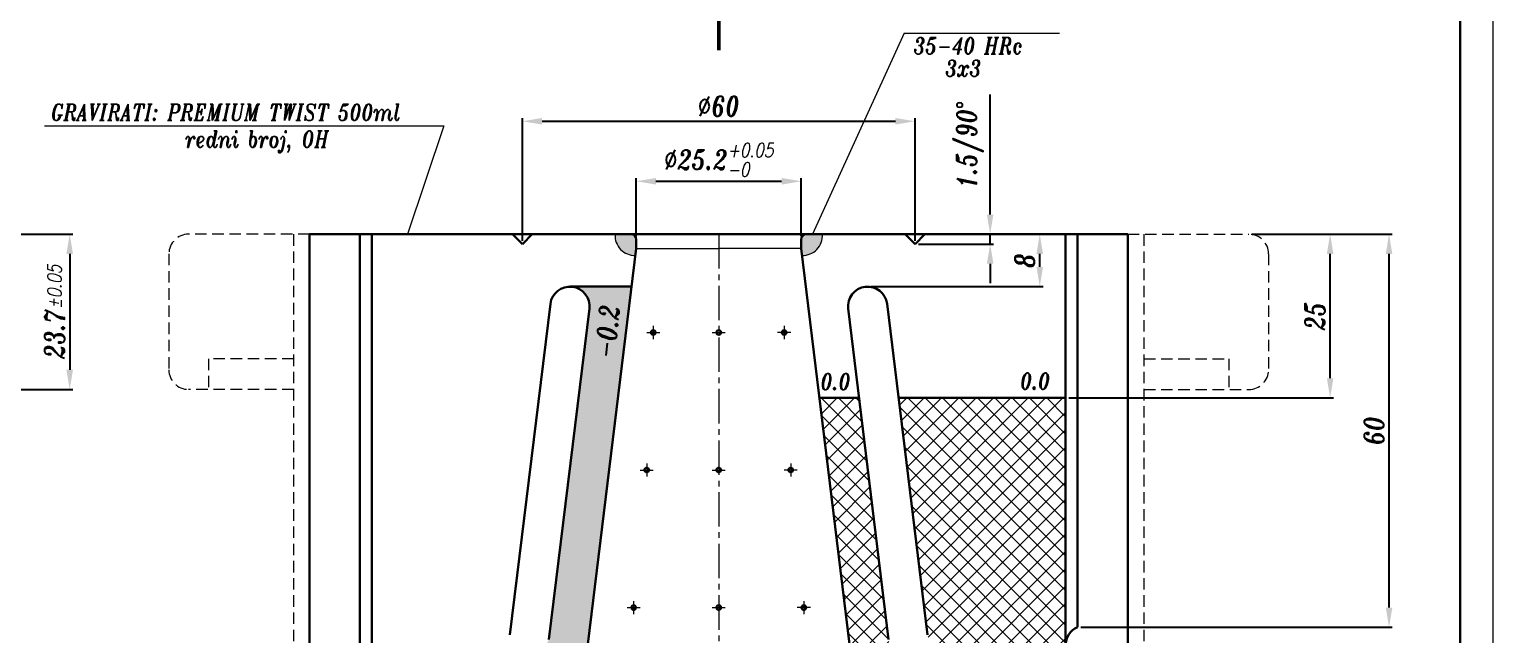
# Model space of a CAD drawing. Extents: x -180 to 858, y -94 to 522.
# Drawn here: x 207.9 to 431.5, y 218.3 to 310.8 of the extents above; entities that cross this region are included whole.
import ezdxf

# ---------------------------------------------------------------- set-up
doc = ezdxf.new("R2010")
doc.units = 0
doc.header["$LTSCALE"] = 7
doc.header["$MEASUREMENT"] = 0
doc.linetypes.add('CENTER2', pattern=[1.125, 0.75, -0.125, 0.125, -0.125])
doc.linetypes.add('HIDDEN', pattern=[0.375, 0.25, -0.125])
doc.layers.get('0').update_dxf_attribs({"linetype": 'CONTINUOUS', "lineweight": 15})
for name, color, linetype, lineweight in [('1', 1, 'CENTER2', 15), ('2', 2, 'HIDDEN', 15), ('3', 3, 'CONTINUOUS', 30), ('4', 5, 'CONTINUOUS', 50), ('8', 250, 'CONTINUOUS', 15)]:
    doc.layers.add(name, color=color, linetype=linetype, lineweight=lineweight)
doc.styles.add('ITALICT', font='ITALICT.shx', dxfattribs={"width": 0.8, "height": 3})
doc.dimstyles.get("Standard").update_dxf_attribs({"dimtxt": 3, "dimasz": 3, "dimexe": 0.5, "dimexo": 0.5, "dimgap": 0.8, "dimtad": 1, "dimdsep": 46, "dimtxsty": 'ITALICT', "dimcen": 0.09, "dimazin": 2, "dimtfac": 1, "dimtmove": 0, "dimatfit": 3, "dimfxl": 1, "dimtolj": 1, "dimtzin": 0, "dimarcsym": 0})

# ---------------------------------------------------------------- blocks, each defined once
blk = doc.blocks.new('*D12')
at = {"color": 0, "lineweight": -2, "transparency": 16777216}
for p, q in [((300.66, 279.17), (300.66, 288.05)), ((303.66, 287.55), (322.86, 287.55)), ((325.86, 279.17), (325.86, 288.05))]:
    blk.add_line(p, q, dxfattribs=at)
at = {"color": 0, "transparency": 16777216}
for points in [[(303.66, 288.05), (303.66, 287.05), (300.66, 287.55)], [(322.86, 288.05), (322.86, 287.05), (325.86, 287.55)]]:
    blk.add_solid(points, dxfattribs=at)
at = {"color": 0, "transparency": 16777216, "insert": (313.26, 290.83), "char_height": 3, "attachment_point": 5, "style": 'ITALICT'}
blk.add_mtext('\\A1;%%c25.2{}{\\H0.71x;\\C3;\\S+0.05^ -0;}', dxfattribs=at)
blk = doc.blocks.new('*D22')
at = {"color": 0, "lineweight": -2, "transparency": 16777216}
for p, q in [((161.23, 279.47), (214.6, 279.47)), ((214.1, 276.47), (214.1, 258.77)), ((161.23, 255.77), (214.6, 255.77))]:
    blk.add_line(p, q, dxfattribs=at)
at = {"color": 0, "transparency": 16777216}
for points in [[(213.6, 276.47), (214.6, 276.47), (214.1, 279.47)], [(213.6, 258.77), (214.6, 258.77), (214.1, 255.77)]]:
    blk.add_solid(points, dxfattribs=at)
at = {"color": 0, "transparency": 16777216, "insert": (211.8, 267.62), "char_height": 3, "attachment_point": 5, "rotation": 90, "style": 'ITALICT'}
blk.add_mtext('\\A1;23.7{}{\\H0.71x;\\C3;%%p0.05}', dxfattribs=at)
blk = doc.blocks.new('*D35')
at = {"color": 0, "lineweight": -2, "transparency": 16777216}
for p, q in [((283.26, 278.47), (283.26, 297.21)), ((286.26, 296.71), (340.26, 296.71)), ((343.26, 278.47), (343.26, 297.21))]:
    blk.add_line(p, q, dxfattribs=at)
at = {"color": 0, "transparency": 16777216}
for points in [[(286.26, 297.21), (286.26, 296.21), (283.26, 296.71)], [(340.26, 297.21), (340.26, 296.21), (343.26, 296.71)]]:
    blk.add_solid(points, dxfattribs=at)
at = {"color": 0, "transparency": 16777216, "insert": (313.26, 299.01), "char_height": 3, "attachment_point": 5, "style": 'ITALICT'}
blk.add_mtext('\\A1;%%c60', dxfattribs=at)
blk = doc.blocks.new('*D36')
at = {"color": 0, "lineweight": -2, "transparency": 16777216}
for p, q in [((354.72, 282.47), (354.72, 300.78)), ((354.72, 277.97), (354.72, 279.47)), ((343.76, 277.97), (355.22, 277.97)), ((354.72, 274.97), (354.72, 271.97))]:
    blk.add_line(p, q, dxfattribs=at)
at = {"color": 0, "transparency": 16777216}
for points in [[(354.22, 282.47), (355.22, 282.47), (354.72, 279.47)], [(354.22, 274.97), (355.22, 274.97), (354.72, 277.97)]]:
    blk.add_solid(points, dxfattribs=at)
at = {"color": 0, "transparency": 16777216, "insert": (351.63, 293.13), "char_height": 3, "attachment_point": 5, "rotation": 90, "style": 'ITALICT'}
blk.add_mtext('\\A1;1.5/90%%D', dxfattribs=at)
blk = doc.blocks.new('*D37')
at = {"color": 0, "lineweight": -2, "transparency": 16777216}
for p, q in [((362.3, 274.47), (362.3, 276.47)), ((336.5, 271.47), (362.8, 271.47))]:
    blk.add_line(p, q, dxfattribs=at)
at = {"color": 0, "transparency": 16777216}
for points in [[(361.8, 276.47), (362.8, 276.47), (362.3, 279.47)], [(361.8, 274.47), (362.8, 274.47), (362.3, 271.47)]]:
    blk.add_solid(points, dxfattribs=at)
at = {"color": 0, "transparency": 16777216, "insert": (360, 275.47), "char_height": 3, "attachment_point": 5, "rotation": 90, "style": 'ITALICT'}
blk.add_mtext('\\A1;8', dxfattribs=at)
blk = doc.blocks.new('*D40')
at = {"color": 0, "lineweight": -2, "transparency": 16777216}
for p, q in [((394.76, 279.47), (416.16, 279.47)), ((415.66, 222.47), (415.66, 276.47)), ((368.58, 219.47), (416.16, 219.47))]:
    blk.add_line(p, q, dxfattribs=at)
at = {"color": 0, "transparency": 16777216}
for points in [[(415.16, 276.47), (416.16, 276.47), (415.66, 279.47)], [(415.16, 222.47), (416.16, 222.47), (415.66, 219.47)]]:
    blk.add_solid(points, dxfattribs=at)
at = {"color": 0, "transparency": 16777216, "insert": (413.36, 249.47), "char_height": 3, "attachment_point": 5, "rotation": 90, "style": 'ITALICT'}
blk.add_mtext('\\A1;60', dxfattribs=at)
blk = doc.blocks.new('*D97')
at = {"color": 0, "lineweight": -2, "transparency": 16777216}
for p, q in [((394.76, 279.47), (407.16, 279.47)), ((406.66, 257.47), (406.66, 276.47)), ((366.76, 254.47), (407.16, 254.47))]:
    blk.add_line(p, q, dxfattribs=at)
at = {"color": 0, "transparency": 16777216}
for points in [[(406.16, 276.47), (407.16, 276.47), (406.66, 279.47)], [(406.16, 257.47), (407.16, 257.47), (406.66, 254.47)]]:
    blk.add_solid(points, dxfattribs=at)
at = {"color": 0, "transparency": 16777216, "insert": (404.36, 266.97), "char_height": 3, "attachment_point": 5, "rotation": 90, "style": 'ITALICT'}
blk.add_mtext('\\A1;25', dxfattribs=at)

msp = doc.modelspace()

# ---------------------------------------------------------------- hatches: boundary and pattern name
h = msp.add_hatch(color=256)
h.dxf.hatch_style = 1
h.paths.add_polyline_path([(300.6561, 278.6683, 0.41421356), (299.8561, 279.4683), (297.4309, 279.4683, 0.44805237), (300.5296, 276.2359), (300.6561, 277.2683)])
h.paths.add_polyline_path([(329.0812, 279.4683), (326.6561, 279.4683, 0.41421356), (325.8561, 278.6683), (325.8561, 277.2683), (325.9826, 276.2359, 0.44805237)])
at = {"layer": '8'}
h = msp.add_hatch(dxfattribs=at)
h.set_pattern_fill('DOTS', color=256, scale=15)
edge = h.paths.add_edge_path()
edge.add_arc((200.0873, 158.6719), 80, 0.713621, 5.674838)
edge.add_line((279.6952, 166.5825), (278.8751, 174.8353))
edge.add_arc((338.5811, 180.7683), 60, 180, 185.674838, ccw=False)
edge.add_line((278.5811, 180.7683), (278.5811, 183.2683))
edge.add_arc((313.9889, 183.2683), 35.4078, 134.59211, 180, ccw=False)
edge.add_arc((279.1615, 218.5951), 14.2, 314.59211, 353.015128)
edge.add_line((293.2561, 216.8683), (299.9455, 271.4683))
edge.add_line((299.9455, 271.4683), (290.5106, 271.4683))
edge.add_arc((290.5106, 268.4683), 3, -6.984872, 90, ccw=False)
edge.add_line((293.4884, 268.1034), (287.3006, 217.5979))
edge.add_arc((279.1615, 218.5951), 8.2, 314.59211, 353.015128, ccw=False)
edge.add_arc((313.9889, 183.2683), 41.4078, 134.59211, 180)
edge.add_line((272.5811, 183.2683), (272.5811, 180.7683))
edge.add_arc((338.5811, 180.7683), 66, 180, 185.674838)
edge.add_line((272.9045, 174.242), (273.7246, 165.9892))
edge.add_arc((200.0873, 158.6719), 74, 0.713621, 5.674838, ccw=False)
edge.add_line((274.0815, 159.5935), (275.1792, 71.4672))
edge.add_arc((251.1811, 71.1683), 24, -7.181439, 0.713621, ccw=False)
edge.add_line((274.9928, 68.168), (272.8635, 51.2687))
edge.add_arc((308.5811, 46.7683), 36, 172.818561, 180)
edge.add_line((272.5811, 46.7683), (272.5811, 28.5536))
edge.add_line((272.5811, 28.5536), (277.283, 31.2683))
edge.add_arc((279.8811, 32.7683), 3, 102.615886, 210.00002, ccw=False)
edge.add_arc((317.6926, 42.7683), 39.1115, 180, 190.417947, ccw=False)
edge.add_line((278.5811, 42.7683), (278.5811, 46.7683))
edge.add_arc((308.5811, 46.7683), 30, 172.818561, 180, ccw=False)
edge.add_line((278.8164, 50.5186), (280.9457, 67.4179))
edge.add_arc((251.1811, 71.1683), 30, 352.818561, 360.713621)
edge.add_line((281.1787, 71.5419), (280.955, 89.5054))
edge.add_spline(control_points=[(280.955, 89.5054), (280.6085, 89.5489), (280.19, 89.6158), (279.7098, 89.5857), (279.4541, 89.5699)], knot_values=[1.10879427, 1.10879427, 1.10879427, 1.10879427, 1.65973339, 2.3260541, 2.3260541, 2.3260541, 2.3260541], degree=3, periodic=0)
edge.add_spline(control_points=[(279.4541, 89.5699), (278.933, 89.5377), (277.6799, 89.4633), (278.3579, 92.4753), (278.1687, 93.9777), (277.9127, 96.1116), (278.7934, 95.8714), (279.3774, 95.7298)], knot_values=[2.3260541, 2.3260541, 2.3260541, 2.3260541, 3.68398295, 5.78973856, 8.89758354, 9.66711709, 11.06844981, 11.06844981, 11.06844981, 11.06844981], degree=3, periodic=0)
edge.add_spline(control_points=[(279.3774, 95.7298), (279.5328, 95.6921), (280.0877, 95.5619), (280.5627, 95.5572), (280.8792, 95.5924)], knot_values=[11.06844981, 11.06844981, 11.06844981, 11.06844981, 11.4413632, 12.39088233, 12.39088233, 12.39088233, 12.39088233], degree=3, periodic=0)
edge.add_line((280.8792, 95.5924), (280.0811, 159.6683))
h.paths.add_polyline_path([(276.0225, 115.5977), (279.2365, 115.6377), (279.1805, 120.1374), (275.9665, 120.0973)], flags=24)
h.paths.add_polyline_path([(297.9797, 259.8292), (299.0183, 269.5021), (294.544, 269.9825), (293.5054, 260.3096)], flags=24)
h.paths.add_polyline_path([(277.3374, 33.6102), (277.3374, 42.9959), (272.8374, 42.9959), (272.8374, 33.6102)], flags=25)
h = msp.add_hatch(dxfattribs=at)
h.set_pattern_fill('ANSI37', color=256, scale=15)
h.paths.add_polyline_path([(352.7875, 165.9892), (353.6076, 174.242, 0.02476621), (353.9311, 180.7683), (353.9311, 183.2683, 0.2007632), (341.5938, 212.7557, -0.16924065), (339.2115, 217.5979), (334.6943, 254.4683), (328.6495, 254.4683), (333.2561, 216.8683, 0.16924065), (337.3815, 208.4829, -0.2007632), (347.9311, 183.2683), (347.9311, 180.7683, -0.02476621), (347.637, 174.8353), (346.8169, 166.5825, 0.02165078), (346.4311, 159.6683), (345.3334, 71.5419, 0.03446233), (345.5664, 67.4179), (347.6957, 50.5186, -0.0313452), (347.9311, 46.7683), (347.9311, 42.7683, -0.03496424), (347.5495, 37.3183), (353.9311, 37.3183), (353.9311, 46.7683, 0.0313452), (353.6487, 51.2687), (351.5193, 68.168, -0.03446233), (351.3329, 71.4672), (352.4306, 159.5935, -0.02165078)])
h.paths.add_polyline_path([(366.2561, 254.4683), (340.7392, 254.4683), (345.167, 218.3275, 0.16924065), (345.8062, 217.0284, -0.2007632), (359.9311, 183.2683), (359.9311, 180.7683, -0.02476621), (359.5782, 173.6487), (358.7581, 165.3959, 0.02165078), (358.4301, 159.5188), (357.3325, 71.3924, 0.03446233), (357.4723, 68.918), (359.6016, 52.0188, -0.0313452), (359.9311, 46.7683), (359.9311, 37.3183), (366.2561, 37.3183)])
h.paths.add_polyline_path([(351.0771, 129.7419), (351.0771, 137.849), (347.3271, 137.849), (347.3271, 129.7419)], flags=24)
h.paths.add_polyline_path([(350.1727, 138.0666), (350.1727, 145.4083), (347.5477, 145.4083), (347.5477, 138.0666)], flags=24)
h.paths.add_polyline_path([(363.0726, 138.0666), (363.0726, 145.4083), (360.4476, 145.4083), (360.4476, 138.0666)], flags=24)
h.paths.add_polyline_path([(363.977, 129.7419), (363.977, 137.849), (360.227, 137.849), (360.227, 129.7419)], flags=24)

# ---------------------------------------------------------------- linework, layer by layer
for p, q in [((431.4997, 506.465), (431.4997, -94.1371)), ((341.5993, 310.1384), (327.5979, 279.4683)), ((341.5993, 310.1384), (365.3201, 310.1384)), ((210.2478, 296.0133), (271.2346, 296.0133)), ((271.2346, 296.0133), (265.6926, 279.4683))]:
    msp.add_line(p, q)
for centre, start, end in [((300.4218, 279.2339), 175.520359, 272.059872), ((326.0904, 279.2339), 267.940128, 4.479641)]:
    msp.add_arc(centre, 3, start, end)
at = {"layer": '1'}
for p, q in [((313.2561, 279.4683), (313.2561, 2.3183)), ((302.2561, 264.4683), (304.2561, 264.4683)), ((303.2561, 265.4683), (303.2561, 263.4683)), ((312.2561, 264.4683), (314.2561, 264.4683)), ((324.2561, 264.4683), (322.2561, 264.4683)), ((323.2561, 265.4683), (323.2561, 263.4683)), ((302.2561, 244.4683), (302.2561, 242.4683)), ((324.2561, 244.4683), (324.2561, 242.4683)), ((301.2561, 243.4683), (303.2561, 243.4683)), ((312.2561, 243.4683), (314.2561, 243.4683)), ((325.2561, 243.4683), (323.2561, 243.4683)), ((299.2561, 222.4683), (301.2561, 222.4683)), ((300.2561, 223.4683), (300.2561, 221.4683)), ((312.2561, 222.4683), (314.2561, 222.4683)), ((327.2561, 222.4683), (325.2561, 222.4683)), ((326.2561, 223.4683), (326.2561, 221.4683))]:
    msp.add_line(p, q, dxfattribs=at)
at = {"layer": '2'}
for p, q in [((250.7561, 279.4683), (232.2561, 279.4683)), ((248.3061, 279.4683), (248.3061, 195.7683)), ((375.7561, 279.4683), (394.2561, 279.4683)), ((378.2061, 279.4683), (378.2061, 195.7683)), ((229.2561, 276.4683), (229.2561, 258.7683)), ((397.2561, 276.4683), (397.2561, 258.7683)), ((248.3061, 260.4683), (235.3061, 260.4683)), ((235.3061, 260.4683), (235.3061, 255.7683)), ((378.2061, 260.4683), (391.2061, 260.4683)), ((391.2061, 260.4683), (391.2061, 255.7683)), ((248.3061, 255.7683), (232.2561, 255.7683)), ((378.2061, 255.7683), (394.2561, 255.7683))]:
    msp.add_line(p, q, dxfattribs=at)
for centre, start, end in [((232.2561, 276.4683), 90, 180), ((394.2561, 276.4683), 0, 90), ((232.2561, 258.7683), 180, 270), ((394.2561, 258.7683), 270, 0)]:
    msp.add_arc(centre, 3, start, end, dxfattribs=at)
at = {"layer": '3'}
for p, q in [((426.4997, 501.465), (426.4997, -89.1371)), ((313.2561, 279.4683), (250.7561, 279.4683)), ((250.7561, 279.4683), (250.7561, 2.3183)), ((258.4362, 279.4683), (258.4362, 2.3183)), ((260.2561, 279.4683), (260.2561, 2.3183)), ((283.2561, 277.9683), (281.7561, 279.4683)), ((283.2561, 277.9683), (284.7561, 279.4683)), ((313.2561, 279.4683), (375.7561, 279.4683)), ((343.2561, 277.9683), (341.7561, 279.4683)), ((343.2561, 277.9683), (344.7561, 279.4683)), ((366.2561, 279.4683), (366.2561, 12.4183)), ((368.0759, 279.4683), (368.0759, 219.4683)), ((375.7561, 279.4683), (375.7561, 2.4183)), ((300.6561, 277.2683), (293.2561, 216.8683)), ((300.6561, 278.6683), (300.6561, 277.2683)), ((325.8561, 278.6683), (325.8561, 277.2683)), ((325.8561, 277.2683), (333.2561, 216.8683)), ((299.9455, 271.4683), (290.5106, 271.4683)), ((287.5329, 268.8331), (281.3451, 218.3275)), ((338.9793, 268.8331), (345.167, 218.3275)), ((293.4884, 268.1034), (287.3006, 217.5979)), ((333.0238, 268.1034), (339.2115, 217.5979)), ((328.6495, 254.4683), (334.6943, 254.4683)), ((340.7392, 254.4683), (366.2561, 254.4683))]:
    msp.add_line(p, q, dxfattribs=at)
for centre in [(303.2561, 264.4683), (313.2561, 264.4683), (323.2561, 264.4683), (302.2561, 243.4683), (313.2561, 243.4683), (324.2561, 243.4683), (300.2561, 222.4683), (313.2561, 222.4683), (326.2561, 222.4683)]:
    msp.add_circle(centre, 0.35, dxfattribs=at)
for centre, radius, start, end in [((299.8561, 278.6683), 0.8, 0, 90), ((326.6561, 278.6683), 0.8, 90, 180), ((290.5106, 268.4683), 3, 353.015128, 173.015128), ((336.0015, 268.4683), 3, 6.984872, 186.984872), ((369.2561, 216.7101), 3, 113.16513, 180)]:
    msp.add_arc(centre, radius, start, end, dxfattribs=at)
at = {"layer": '4'}
msp.add_line((313.2561, 317.5456), (313.2561, 307.5456), dxfattribs=at)
at = {"layer": '8'}
for p in [(300.6561, 277.2683), (325.8561, 277.2683)]:
    msp.add_line(p, (313.2561, 277.2683), dxfattribs=at)

# ---------------------------------------------------------------- texts
at = {"style": 'ITALICT', "width": 0.8}
for s, p in [('35-40 HRc', (343.0227, 306.9765)), ('3x3', (347.8771, 303.5593)), ('GRAVIRATI: PREMIUM TWIST 500ml', (211.2852, 296.8292)), ('redni broj, OH', (231.7617, 292.7284)), ('0.0', (328.8406, 255.7094)), ('0.0', (359.3303, 255.7867))]:
    msp.add_text(s, height=2.5, dxfattribs=at).set_placement(p)
msp.add_text('-0.2', height=3, rotation=83.87186, dxfattribs=at).set_placement((297.2897, 260.4277))

# ---------------------------------------------------------------- dimensions: what is measured, and where the dimension line sits
dim = msp.add_linear_dim(base=(343.2561, 296.7085), p1=(283.2561, 277.9683), p2=(343.2561, 277.9683), text='%%c<>', dimstyle='Standard')
dim.commit()
dim.dimension.update_dxf_attribs({"geometry": '*D35', "text_midpoint": (313.2561, 299.0085)})
dim = msp.add_linear_dim(base=(354.7207, 279.4683), p1=(343.2561, 277.9683), p2=(354.7207, 279.4683), angle=90, text='1.5/90%%D', dimstyle='Standard')
dim.commit()
dim.dimension.update_dxf_attribs({"geometry": '*D36', "text_midpoint": (351.635, 293.1254)})
dim = msp.add_linear_dim(base=(325.8561, 287.5477), p1=(300.6561, 278.6683), p2=(325.8561, 278.6683), text='%%c<>{}{\\H0.71x;\\C3;\\S+0.05^ -0;}', dimstyle='Standard', override={"dimtp": 0.05, "dimtm": 0})
dim.commit()
dim.dimension.update_dxf_attribs({"geometry": '*D12', "text_midpoint": (313.2561, 290.8327)})
dim = msp.add_linear_dim(base=(214.1032, 255.7683), p1=(160.7259, 279.4683), p2=(160.7259, 255.7683), angle=90, text='<>{}{\\H0.71x;\\C3;%%p0.05}', dimstyle='Standard', override={"dimtp": 0.05, "dimtm": 0.05, "dimtmove": 0})
dim.commit()
dim.dimension.update_dxf_attribs({"geometry": '*D22', "text_midpoint": (214.1032, 267.6183), "dimtype": 160})
dim = msp.add_linear_dim(base=(362.2996, 279.4683), p1=(336.0015, 271.4683), p2=(362.2996, 279.4683), angle=90, dimstyle='Standard')
dim.commit()
dim.dimension.update_dxf_attribs({"geometry": '*D37', "text_midpoint": (359.9996, 275.4683)})
dim = msp.add_linear_dim(base=(406.658, 279.4683), p1=(366.2561, 254.4683), p2=(394.2561, 279.4683), angle=90, dimstyle='Standard', override={"dimtmove": 0})
dim.commit()
dim.dimension.update_dxf_attribs({"geometry": '*D97', "text_midpoint": (404.358, 266.9683)})
dim = msp.add_linear_dim(base=(415.658, 279.4683), p1=(368.0759, 219.4683), p2=(394.2561, 279.4683), angle=90, dimstyle='Standard', override={"dimtmove": 0})
dim.commit()
dim.dimension.update_dxf_attribs({"geometry": '*D40', "text_midpoint": (415.658, 249.4683), "dimtype": 160})

doc.saveas('drawing.dxf')
